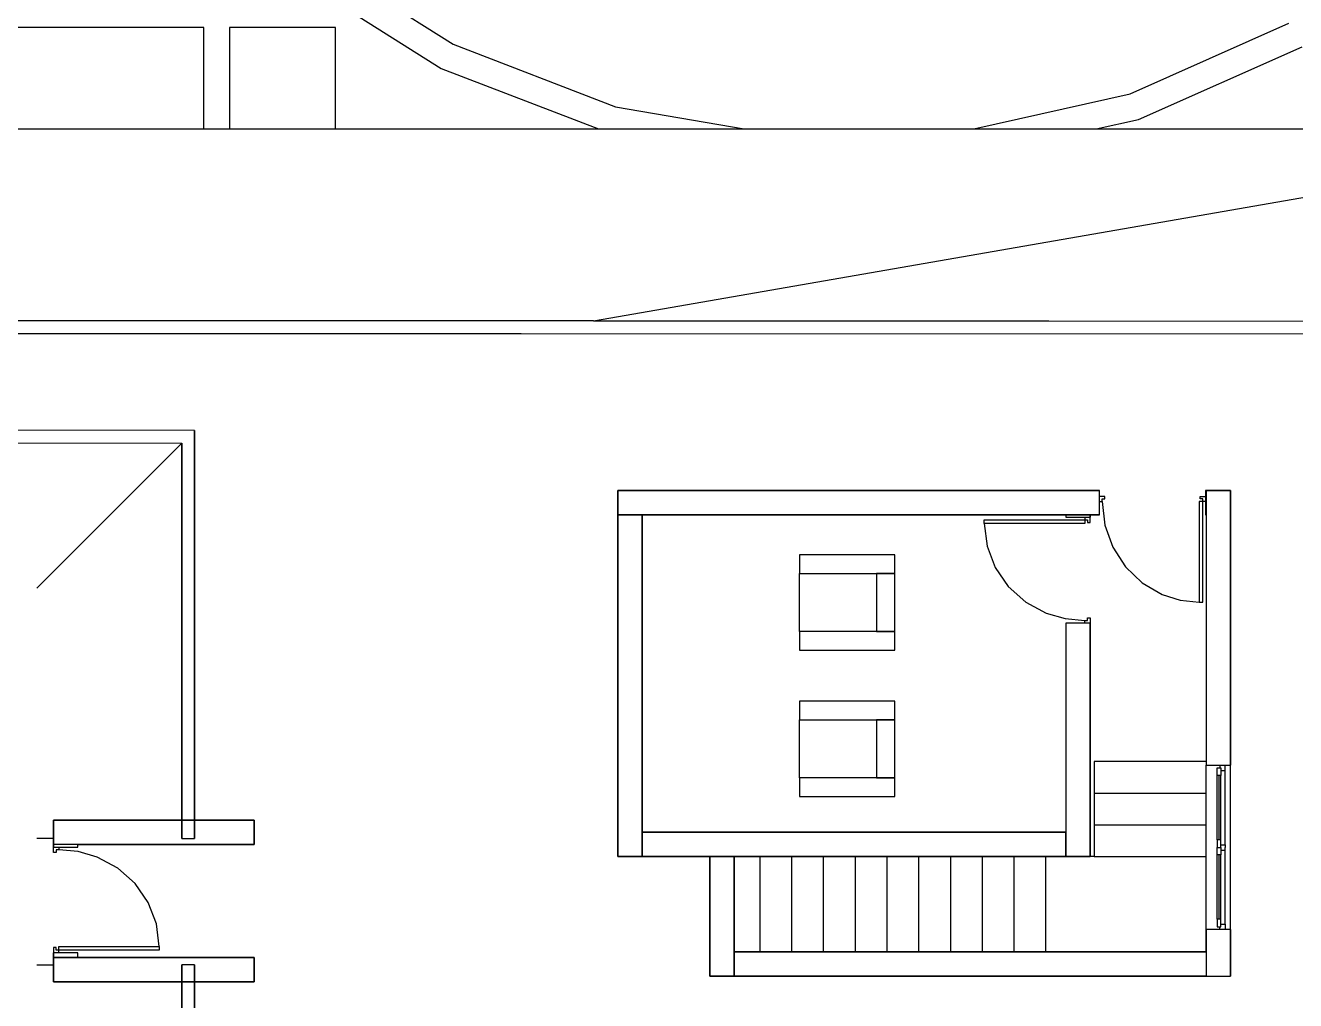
# Model space of a CAD drawing. Header units: metres. Extents: x -23 to 596, y -641 to 260.
# Drawn here: x 216.3 to 456.3, y -242.6 to -58.3 of the extents above; entities that cross this region are included whole.
import ezdxf

# ---------------------------------------------------------------- set-up
doc = ezdxf.new("R2010")
doc.units = ezdxf.units.M

msp = doc.modelspace()

# ---------------------------------------------------------------- linework, layer by layer
for p, q in [((269.37, -44.36), (297.12, -61.91)), ((266.23, -48.39), (294.83, -66.48)), ((250.01, -58.74), (190.01, -58.74)), ((250.01, -77.92), (250.01, -58.74)), ((274.86, -58.74), (254.86, -58.74)), ((254.86, -58.74), (254.86, -77.92)), ((274.86, -77.92), (274.86, -58.74)), ((424.99, -71.27), (455, -57.95)), ((297.12, -61.91), (327.77, -73.72)), ((426.6, -76.12), (457.52, -62.39)), ((294.83, -66.48), (324.55, -77.92)), ((395.45, -77.92), (424.99, -71.27)), ((327.77, -73.72), (352.1, -77.92)), ((418.59, -77.92), (426.6, -76.12)), ((34.42, -77.92), (532.08, -77.92)), ((323.63, -114.2), (532.08, -77.92)), ((323.63, -114.2), (203.66, -114.2)), ((323.63, -114.2), (495.73, -114.27)), ((214.76, -116.57), (309.96, -116.57)), ((309.96, -116.57), (493.34, -116.66)), ((248.25, -134.88), (139.86, -134.8)), ((248.25, -134.88), (248.25, -212)), ((142.25, -137.19), (245.87, -137.26)), ((218.46, -164.67), (245.87, -137.26)), ((245.87, -212), (245.87, -137.26)), ((328.24, -146.22), (419.23, -146.22)), ((328.24, -150.82), (328.24, -146.22)), ((419.23, -150.82), (419.23, -146.22)), ((439.23, -146.22), (439.36, -146.22)), ((439.23, -146.22), (439.23, -150.82)), ((439.36, -146.22), (439.36, -198.17)), ((439.36, -146.22), (443.95, -146.22)), ((439.36, -146.22), (439.36, -150.82)), ((443.95, -146.22), (443.95, -198.17)), ((420.23, -147.34), (419.23, -147.34)), ((419.23, -148.34), (419.73, -148.34)), ((419.73, -147.84), (420.23, -147.84)), ((419.73, -148.34), (419.73, -147.84)), ((419.73, -148.34), (420.24, -152.77)), ((420.23, -147.84), (420.23, -147.34)), ((438.03, -148.34), (438.03, -167.34)), ((438.73, -148.34), (438.03, -148.34)), ((438.23, -147.34), (439.23, -147.34)), ((438.23, -147.84), (438.23, -147.34)), ((438.73, -147.84), (438.23, -147.84)), ((438.73, -148.34), (438.73, -147.84)), ((438.73, -167.34), (438.73, -148.34)), ((439.23, -148.34), (438.73, -148.34)), ((328.24, -150.82), (332.84, -150.82)), ((328.24, -215.42), (328.24, -150.82)), ((419.23, -150.82), (328.24, -150.82)), ((332.84, -150.82), (332.84, -215.42)), ((412.84, -150.82), (417.44, -150.82)), ((412.84, -150.82), (412.84, -151.3)), ((417.44, -150.82), (417.44, -151.3)), ((439.36, -150.82), (439.23, -150.82)), ((397.44, -151.8), (416.44, -151.8)), ((397.44, -152.5), (397.44, -151.8)), ((416.44, -152.5), (397.44, -152.5)), ((397.44, -152.5), (397.97, -156.78)), ((412.84, -151.3), (417.44, -151.3)), ((416.44, -151.3), (416.44, -151.8)), ((416.44, -151.8), (416.44, -152.5)), ((416.44, -151.8), (416.94, -151.8)), ((416.94, -151.8), (416.94, -152.3)), ((416.94, -152.3), (417.44, -152.3)), ((417.44, -152.3), (417.44, -151.3)), ((417.44, -151.3), (417.44, -151.3)), ((420.24, -152.77), (421.73, -156.96)), ((397.97, -156.78), (399.51, -160.81)), ((421.73, -156.96), (424.12, -160.68)), ((362.56, -158.4), (362.56, -161.9)), ((380.56, -158.4), (362.56, -158.4)), ((380.56, -161.9), (380.56, -158.4)), ((424.12, -160.68), (427.28, -163.71)), ((362.56, -161.9), (377.06, -161.9)), ((362.56, -161.9), (380.56, -161.9)), ((362.56, -172.9), (362.56, -161.9)), ((377.06, -161.9), (377.06, -172.9)), ((380.56, -161.9), (377.06, -161.9)), ((380.56, -172.9), (380.56, -161.9)), ((399.51, -160.81), (401.99, -164.39)), ((401.99, -164.39), (405.27, -167.31)), ((427.28, -163.71), (431.03, -165.89)), ((405.27, -167.31), (409.17, -169.41)), ((431.03, -165.89), (434.46, -166.97)), ((434.46, -166.97), (438.03, -167.34)), ((438.03, -167.34), (438.73, -167.34)), ((409.17, -169.41), (412.74, -170.45)), ((416.94, -170.3), (417.44, -170.3)), ((416.94, -170.8), (416.94, -170.3)), ((417.44, -170.3), (417.44, -171.3)), ((412.74, -170.45), (416.44, -170.8)), ((417.44, -171.3), (412.84, -171.3)), ((412.84, -171.3), (412.84, -215.42)), ((416.44, -170.8), (416.94, -170.8)), ((416.44, -171.3), (416.44, -170.8)), ((417.44, -171.3), (417.44, -171.3)), ((417.44, -171.3), (417.44, -215.42)), ((380.56, -172.9), (362.56, -172.9)), ((362.56, -172.9), (362.56, -176.4)), ((377.06, -172.9), (362.56, -172.9)), ((377.06, -172.9), (380.56, -172.9)), ((380.56, -176.4), (380.56, -172.9)), ((362.56, -176.4), (380.56, -176.4)), ((362.56, -186.05), (362.56, -189.55)), ((380.56, -186.05), (362.56, -186.05)), ((380.56, -189.55), (380.56, -186.05)), ((362.56, -189.55), (377.06, -189.55)), ((362.56, -189.55), (380.56, -189.55)), ((362.56, -200.55), (362.56, -189.55)), ((377.06, -189.55), (377.06, -200.55)), ((380.56, -189.55), (377.06, -189.55)), ((380.56, -200.55), (380.56, -189.55)), ((418.2, -197.42), (418.2, -215.42)), ((439.36, -197.42), (418.2, -197.42)), ((439.36, -229.17), (439.36, -198.17)), ((439.36, -198.17), (443.95, -198.17)), ((441.45, -198.67), (442.15, -198.67)), ((441.45, -200.07), (441.45, -198.67)), ((441.95, -198.17), (441.95, -198.67)), ((441.95, -198.67), (442.15, -198.67)), ((442.15, -198.67), (442.15, -200.07)), ((442.15, -198.67), (442.15, -199.17)), ((442.95, -199.17), (442.95, -198.17)), ((443.95, -229.17), (443.95, -198.17)), ((380.56, -200.55), (362.56, -200.55)), ((362.56, -200.55), (362.56, -204.05)), ((377.06, -200.55), (362.56, -200.55)), ((377.06, -200.55), (380.56, -200.55)), ((380.56, -204.05), (380.56, -200.55)), ((442.15, -200.07), (441.45, -200.07)), ((441.45, -212.27), (441.45, -200.07)), ((441.81, -212.27), (441.81, -200.07)), ((442.15, -199.17), (442.95, -199.17)), ((442.15, -212.27), (442.15, -200.07)), ((442.95, -213.17), (442.95, -199.17)), ((418.2, -203.42), (439.36, -203.42)), ((362.56, -204.05), (380.56, -204.05)), ((221.59, -208.52), (259.54, -208.52)), ((221.59, -213.12), (221.59, -208.52)), ((259.54, -208.52), (259.54, -213.12)), ((332.84, -210.82), (412.84, -210.82)), ((332.84, -215.42), (332.84, -210.82)), ((412.84, -210.82), (412.84, -215.42)), ((418.2, -209.42), (439.36, -209.42)), ((221.59, -212), (218.46, -212)), ((259.54, -213.12), (221.59, -213.12)), ((226.19, -213.12), (221.59, -213.12)), ((221.59, -213.62), (221.59, -213.12)), ((226.19, -213.62), (226.19, -213.12)), ((245.87, -212), (248.25, -212)), ((441.45, -212.27), (441.45, -213.67)), ((442.15, -212.27), (441.45, -212.27)), ((442.15, -213.67), (442.15, -212.27)), ((442.15, -213.17), (442.95, -213.17)), ((442.15, -213.67), (442.15, -213.17)), ((442.95, -213.17), (442.95, -213.67)), ((221.59, -214.62), (221.59, -213.62)), ((221.59, -213.62), (221.59, -213.62)), ((221.59, -213.62), (226.19, -213.62)), ((222.09, -214.62), (221.59, -214.62)), ((222.09, -214.12), (222.09, -214.62)), ((222.59, -214.12), (222.09, -214.12)), ((222.59, -213.62), (222.59, -214.12)), ((226.3, -214.47), (222.59, -214.12)), ((229.86, -215.51), (226.3, -214.47)), ((233.76, -217.61), (229.86, -215.51)), ((332.84, -215.42), (328.24, -215.42)), ((412.84, -215.42), (332.84, -215.42)), ((345.59, -215.42), (350.19, -215.42)), ((345.59, -238.02), (345.59, -215.42)), ((350.19, -215.42), (350.19, -238.02)), ((355.04, -215.42), (355.04, -233.42)), ((361.04, -215.42), (361.04, -233.42)), ((367.04, -215.42), (367.04, -233.42)), ((373.04, -215.42), (373.04, -233.42)), ((379.04, -215.42), (379.04, -233.42)), ((385.04, -215.42), (385.04, -233.42)), ((391.04, -215.42), (391.04, -233.42)), ((397.04, -215.42), (397.04, -233.42)), ((403.04, -215.42), (403.04, -233.42)), ((409.04, -215.42), (409.04, -233.42)), ((418.2, -215.42), (412.84, -215.42)), ((412.84, -215.42), (417.44, -215.42)), ((418.2, -215.42), (439.36, -215.42)), ((439.28, -215.42), (439.28, -233.42)), ((441.45, -213.67), (442.15, -213.67)), ((441.45, -213.67), (442.15, -213.67)), ((441.45, -215.07), (441.45, -213.67)), ((442.15, -215.07), (441.45, -215.07)), ((441.45, -227.27), (441.45, -215.07)), ((441.81, -227.27), (441.81, -215.07)), ((441.95, -213.67), (442.15, -213.67)), ((441.95, -213.67), (442.15, -213.67)), ((442.15, -213.67), (442.15, -215.07)), ((442.15, -213.67), (442.15, -214.17)), ((442.15, -214.17), (442.95, -214.17)), ((442.15, -227.27), (442.15, -215.07)), ((442.95, -214.17), (442.95, -213.67)), ((442.95, -228.17), (442.95, -214.17)), ((237.04, -220.53), (233.76, -217.61)), ((239.52, -224.11), (237.04, -220.53)), ((241.07, -228.15), (239.52, -224.11)), ((441.45, -227.27), (441.45, -228.67)), ((442.15, -227.27), (441.45, -227.27)), ((442.15, -228.67), (442.15, -227.27)), ((241.59, -232.42), (241.07, -228.15)), ((443.95, -229.17), (439.36, -229.17)), ((439.36, -229.17), (439.36, -238.02)), ((441.45, -228.67), (442.15, -228.67)), ((441.95, -228.67), (442.15, -228.67)), ((441.95, -229.17), (441.95, -228.67)), ((442.15, -228.17), (442.95, -228.17)), ((442.15, -228.67), (442.15, -228.17)), ((442.95, -228.17), (442.95, -229.17)), ((443.95, -229.17), (443.95, -238.02)), ((221.59, -232.62), (221.59, -233.62)), ((222.09, -232.62), (221.59, -232.62)), ((222.09, -233.12), (222.09, -232.62)), ((222.59, -232.42), (241.59, -232.42)), ((222.59, -233.12), (222.59, -232.42)), ((241.59, -232.42), (241.59, -233.12)), ((221.59, -233.62), (221.59, -233.62)), ((226.19, -233.62), (221.59, -233.62)), ((221.59, -234.51), (221.59, -233.62)), ((221.59, -234.51), (259.54, -234.51)), ((221.59, -239.11), (221.59, -234.51)), ((226.19, -234.51), (221.59, -234.51)), ((222.59, -233.12), (222.09, -233.12)), ((241.59, -233.12), (222.59, -233.12)), ((222.59, -233.62), (222.59, -233.12)), ((226.19, -234.51), (226.19, -233.62)), ((259.54, -234.51), (259.54, -239.11)), ((350.19, -233.42), (439.36, -233.42)), ((350.19, -238.02), (350.19, -233.42)), ((439.36, -233.42), (439.36, -238.02)), ((218.46, -235.85), (221.59, -235.85)), ((248.25, -235.85), (245.87, -235.85)), ((245.87, -286.49), (245.87, -235.85)), ((248.25, -235.85), (248.25, -284.1)), ((259.54, -239.11), (221.59, -239.11)), ((350.19, -238.02), (345.59, -238.02)), ((439.36, -238.02), (350.19, -238.02)), ((439.36, -238.02), (443.95, -238.02))]:
    msp.add_line(p, q)
for points in [[(495.73, -114.27), (323.63, -114.2), (203.66, -114.2)], [(214.76, -116.57), (309.96, -116.57), (493.34, -116.66)], [(149.64, -137.19), (245.87, -137.26), (245.87, -202.67), (245.87, -212), (247.77, -212), (248.25, -212), (248.25, -204.57), (248.25, -134.88), (145.71, -134.8)], [(493.34, -368.26), (436.01, -368.26), (436.01, -332.47), (436.07, -284.05), (401.2, -284.07), (376.65, -284.1), (281.09, -284.1), (248.25, -284.1), (248.25, -260.21), (248.25, -235.85), (247.77, -235.85), (245.87, -235.85), (245.87, -266.47), (245.87, -286.49), (279.64, -286.49), (377.92, -286.49), (400.96, -286.46), (433.69, -286.43), (433.63, -331.88), (433.63, -370.64), (495.73, -370.64)]]:
    msp.add_lwpolyline(points)
for points in [[(328.24, -180.54), (328.24, -215.42), (330.36, -215.42), (332.84, -215.42), (332.84, -215.42), (345.59, -215.42), (345.59, -225.82), (345.59, -238.02), (347.71, -238.02), (350.19, -238.02), (385.55, -238.02), (439.36, -238.02), (441.47, -238.02), (443.96, -238.02), (443.96, -230.06), (443.96, -229.17), (443.42, -229.17), (439.36, -229.17), (439.36, -230.06), (439.36, -233.42), (404, -233.42), (350.19, -233.42), (350.19, -227.63), (350.19, -215.42), (369.64, -215.42), (412.84, -215.42), (412.84, -213.31), (412.84, -210.82), (376.04, -210.82), (332.84, -210.82), (332.84, -185.71), (332.84, -150.82), (378.07, -150.82), (412.84, -150.82), (412.84, -151.09), (412.84, -151.3), (415.36, -151.3), (417.44, -151.3), (417.44, -151.09), (417.44, -150.82), (419.23, -150.82), (419.23, -148.3), (419.23, -146.22), (378.07, -146.22), (328.24, -146.22), (328.24, -148.34), (328.24, -150.82)], [(439.23, -148.74), (439.23, -150.82), (439.29, -150.82), (439.36, -150.82), (439.36, -148.71), (439.36, -146.22), (439.29, -146.22), (439.23, -146.22)], [(443.96, -192.98), (443.96, -146.22), (441.47, -146.22), (439.36, -146.22), (439.36, -192.98), (439.36, -198.17), (439.89, -198.17), (443.96, -198.17)], [(417.44, -191.26), (417.44, -171.3), (414.92, -171.3), (412.84, -171.3), (412.84, -191.26), (412.84, -215.42), (414.96, -215.42), (417.44, -215.42)], [(239.7, -208.52), (221.59, -208.52), (221.59, -210.92), (221.59, -213.12), (221.59, -213.41), (221.59, -213.62), (224.24, -213.62), (226.19, -213.62), (226.19, -213.41), (226.19, -213.12), (241.43, -213.12), (259.54, -213.12), (259.54, -210.71), (259.54, -208.52)], [(221.59, -233.62), (221.59, -234), (221.59, -234.51), (221.59, -234.51), (221.59, -236.91), (221.59, -239.11), (241.43, -239.11), (259.54, -239.11), (259.54, -236.7), (259.54, -234.51), (239.7, -234.51), (226.19, -234.51), (226.19, -234), (226.19, -233.62), (223.55, -233.62)]]:
    msp.add_lwpolyline(points, close=True)

doc.saveas('drawing.dxf')
